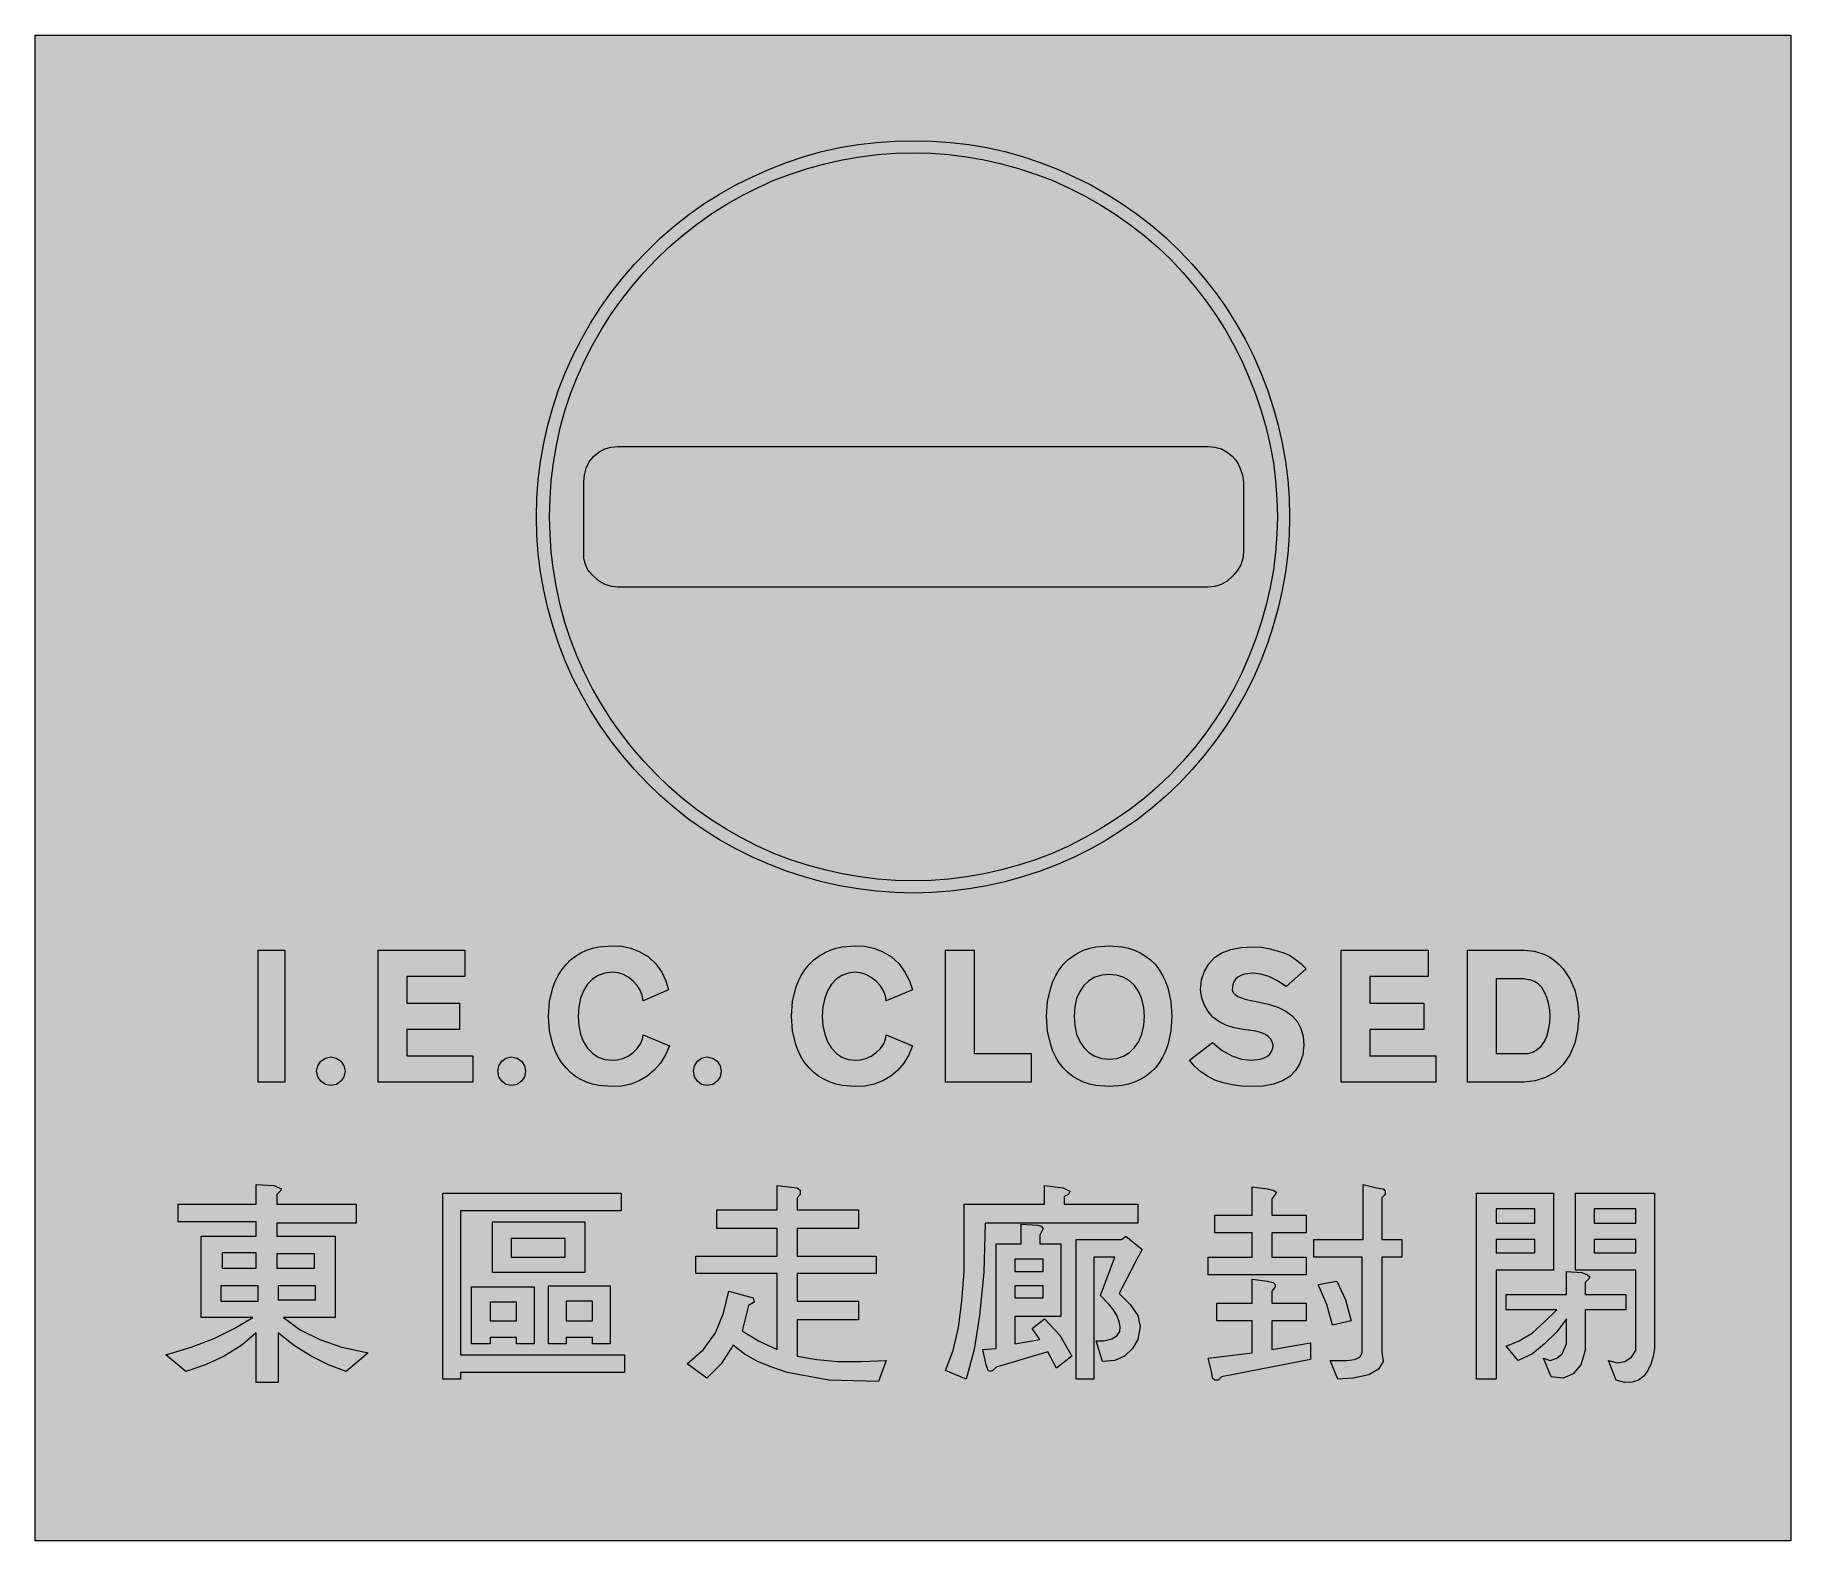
# Model space of a CAD drawing. Header units: metres. Extents: x 141 to 429, y 13 to 259.
import ezdxf

# ---------------------------------------------------------------- set-up
doc = ezdxf.new("R2010")
doc.units = ezdxf.units.M
for name, color, linetype, true_color in [('FILL_BLACK_000000', 7, 'Continuous', 0x000000), ('FILL_RED_FF0000', 7, 'Continuous', 0xff0000), ('FILL_WHITE_FFFFFF', 7, 'Continuous', 0xffffff), ('FILL_YELLOW_FFFF00', 7, 'Continuous', 0xffff00)]:
    doc.layers.add(name, color=color, linetype=linetype, true_color=true_color)

msp = doc.modelspace()

# ---------------------------------------------------------------- hatches: boundary and pattern name
at = {"layer": 'FILL_BLACK_000000', "true_color": 0x000000}
h = msp.add_hatch(color=7, dxfattribs=at)
h.dxf.hatch_style = 1
h.paths.add_polyline_path([(181.98, 109.44), (181.98, 87.84), (177.66, 87.84), (177.66, 109.44), (181.98, 109.44)])
h = msp.add_hatch(color=7, dxfattribs=at)
h.dxf.hatch_style = 1
h.paths.add_polyline_path([(201.96, 92.16), (212.76, 92.16), (212.76, 87.84), (197.28, 87.84), (197.28, 109.44), (211.5, 109.44), (211.5, 105.12), (201.96, 105.12), (201.96, 100.8), (210.6, 100.8), (210.6, 96.48), (201.96, 96.48), (201.96, 92.16)])
h = msp.add_hatch(color=7, dxfattribs=at)
h.dxf.hatch_style = 1
h.paths.add_polyline_path([(244.33, 92.3), (243.49, 90.97), (242.48, 89.81), (241.31, 88.83), (240.02, 88.06), (238.63, 87.5), (237.15, 87.18), (235.62, 87.12), (233.4, 87.29), (232.36, 87.52), (231.37, 87.84), (230.44, 88.26), (229.57, 88.79), (228.78, 89.43), (228.06, 90.18), (227.37, 91.03), (226.77, 91.96), (226.28, 92.95), (225.88, 94.01), (225.35, 96.26), (225.18, 98.64), (225.35, 101.03), (225.88, 103.28), (226.28, 104.33), (226.77, 105.32), (227.37, 106.25), (228.06, 107.1), (228.78, 107.85), (229.57, 108.49), (230.44, 109.02), (231.37, 109.44), (232.36, 109.76), (233.4, 109.99), (235.62, 110.16), (237.13, 110.13), (238.66, 109.8), (240.15, 109.2), (241.56, 108.36), (242.77, 107.19), (243.72, 105.86), (244.39, 104.44), (244.8, 102.96), (240.66, 101.16), (240.53, 102.07), (240.19, 102.92), (239.67, 103.69), (239.04, 104.4), (238.3, 105), (237.46, 105.46), (236.56, 105.74), (235.62, 105.84), (234.4, 105.71), (233.31, 105.32), (232.35, 104.7), (231.55, 103.86), (230.9, 102.82), (230.43, 101.59), (230.14, 100.19), (230.04, 98.64), (230.14, 97.09), (230.43, 95.69), (230.9, 94.46), (231.55, 93.42), (232.35, 92.58), (233.31, 91.96), (234.4, 91.57), (235.62, 91.44), (236.46, 91.51), (237.33, 91.73), (238.2, 92.12), (239.04, 92.7), (239.75, 93.4), (240.25, 94.14), (240.56, 94.88), (240.66, 95.58), (244.98, 93.78), (244.33, 92.3)])
h = msp.add_hatch(color=7, dxfattribs=at)
h.dxf.hatch_style = 1
h.paths.add_polyline_path([(284.17, 92.3), (283.37, 90.97), (282.38, 89.81), (281.23, 88.83), (279.93, 88.06), (278.51, 87.5), (276.99, 87.18), (275.4, 87.12), (273.28, 87.29), (272.26, 87.52), (271.28, 87.84), (270.34, 88.26), (269.45, 88.79), (268.62, 89.43), (267.84, 90.18), (267.15, 91.03), (266.55, 91.96), (266.06, 92.95), (265.66, 94.01), (265.13, 96.26), (264.96, 98.64), (265.13, 101.03), (265.66, 103.28), (266.06, 104.33), (266.55, 105.32), (267.15, 106.25), (267.84, 107.1), (268.62, 107.85), (269.45, 108.49), (270.34, 109.02), (271.28, 109.44), (272.26, 109.76), (273.28, 109.99), (275.4, 110.16), (276.91, 110.13), (278.44, 109.8), (279.93, 109.2), (281.34, 108.36), (282.56, 107.19), (283.52, 105.86), (284.25, 104.44), (284.76, 102.96), (280.44, 101.16), (280.34, 101.97), (280.03, 102.78), (279.53, 103.59), (278.82, 104.4), (277.98, 105), (277.11, 105.46), (276.24, 105.74), (275.4, 105.84), (274.24, 105.71), (273.19, 105.32), (272.27, 104.7), (271.48, 103.86), (270.85, 102.82), (270.39, 101.59), (270.1, 100.19), (270, 98.64), (270.1, 97.09), (270.39, 95.69), (270.85, 94.46), (271.48, 93.42), (272.27, 92.58), (273.19, 91.96), (274.24, 91.57), (275.4, 91.44), (276.24, 91.51), (277.11, 91.73), (277.98, 92.12), (278.82, 92.7), (279.52, 93.35), (280.08, 94.14), (280.33, 94.86), (280.44, 95.58), (284.76, 93.78), (284.17, 92.3)])
h = msp.add_hatch(color=7, dxfattribs=at)
h.dxf.hatch_style = 1
h.paths.add_polyline_path([(294.84, 92.52), (304.2, 92.52), (304.2, 87.84), (290.16, 87.84), (290.16, 109.44), (294.84, 109.44), (294.84, 92.52)])
h = msp.add_hatch(color=7, dxfattribs=at)
h.dxf.hatch_style = 1
h.paths.add_polyline_path([(320.12, 109.76), (321.1, 109.44), (322.04, 109.02), (322.93, 108.49), (323.76, 107.85), (324.54, 107.1), (325.17, 106.25), (325.72, 105.32), (326.19, 104.33), (326.56, 103.28), (327.07, 101.03), (327.24, 98.64), (327.07, 96.18), (326.56, 93.94), (326.19, 92.9), (325.72, 91.93), (325.17, 91.02), (324.54, 90.18), (323.76, 89.43), (322.93, 88.79), (322.04, 88.26), (321.1, 87.84), (320.12, 87.52), (319.1, 87.29), (316.98, 87.12), (314.79, 87.29), (313.77, 87.52), (312.79, 87.84), (311.88, 88.26), (311.01, 88.79), (310.19, 89.43), (309.42, 90.18), (308.79, 91.02), (308.24, 91.93), (307.77, 92.9), (307.39, 93.94), (306.89, 96.18), (306.72, 98.64), (306.89, 101.03), (307.39, 103.28), (307.77, 104.33), (308.24, 105.32), (308.79, 106.25), (309.42, 107.1), (310.19, 107.85), (311.01, 108.49), (311.88, 109.02), (312.79, 109.44), (313.77, 109.76), (314.79, 109.99), (316.98, 110.16), (319.1, 109.99), (320.12, 109.76)])
h.paths.add_polyline_path([(322.33, 101.43), (321.83, 102.64), (321.12, 103.68), (320.25, 104.49), (319.25, 105.05), (318.16, 105.38), (316.98, 105.48), (315.75, 105.36), (314.64, 105.02), (313.65, 104.45), (312.82, 103.68), (312.14, 102.7), (311.64, 101.53), (311.33, 100.17), (311.22, 98.64), (311.33, 97.1), (311.64, 95.72), (312.14, 94.52), (312.82, 93.51), (313.65, 92.7), (314.64, 92.11), (315.75, 91.74), (316.98, 91.62), (318.21, 91.74), (319.32, 92.11), (320.31, 92.7), (321.14, 93.51), (321.82, 94.52), (322.32, 95.72), (322.63, 97.1), (322.74, 98.64), (322.64, 100.09), (322.33, 101.43)], flags=16)
h = msp.add_hatch(color=7, dxfattribs=at)
h.dxf.hatch_style = 1
h.paths.add_polyline_path([(337.1, 102.92), (337.25, 102.53), (337.57, 102.18), (338.04, 101.88), (339.39, 101.36), (341.28, 100.98), (343.05, 100.63), (344.59, 100.14), (345.89, 99.49), (346.95, 98.69), (347.78, 97.73), (348.37, 96.63), (348.72, 95.37), (348.84, 93.96), (348.65, 92.32), (348.2, 90.92), (347.5, 89.74), (346.54, 88.79), (345.34, 88.05), (343.88, 87.53), (342.17, 87.22), (340.2, 87.12), (338.61, 87.19), (337.09, 87.39), (335.64, 87.73), (334.26, 88.2), (333.08, 88.81), (331.99, 89.55), (330.99, 90.43), (330.12, 91.44), (333.9, 94.32), (335.49, 93.03), (337.05, 92.14), (338.61, 91.61), (340.2, 91.44), (341.75, 91.61), (342.37, 91.81), (342.88, 92.09), (343.28, 92.45), (343.57, 92.88), (343.74, 93.39), (343.8, 93.96), (343.66, 94.47), (343.39, 94.94), (342.99, 95.34), (342.45, 95.69), (341.77, 95.98), (340.96, 96.21), (338.94, 96.48), (337.41, 96.76), (336.07, 97.19), (334.92, 97.77), (333.94, 98.51), (333.16, 99.39), (332.56, 100.43), (332.15, 101.62), (331.92, 102.96), (332.11, 104.61), (332.56, 106.03), (333.26, 107.24), (334.21, 108.23), (335.42, 108.99), (336.88, 109.54), (338.59, 109.87), (340.56, 109.98), (341.88, 109.92), (343.12, 109.73), (345.42, 109.08), (346.47, 108.61), (347.44, 108), (348.36, 107.26), (349.2, 106.38), (345.96, 103.5), (344.51, 104.45), (343.12, 105.12), (341.81, 105.53), (340.56, 105.66), (339.11, 105.5), (338.53, 105.3), (338.04, 105.03), (337.65, 104.69), (337.37, 104.29), (337.2, 103.83), (337.14, 103.32), (337.1, 102.92)])
h = msp.add_hatch(color=7, dxfattribs=at)
h.dxf.hatch_style = 1
h.paths.add_polyline_path([(359.64, 92.16), (370.44, 92.16), (370.44, 87.84), (354.96, 87.84), (354.96, 109.44), (369.18, 109.44), (369.18, 105.12), (359.64, 105.12), (359.64, 100.8), (368.46, 100.8), (368.46, 96.48), (359.64, 96.48), (359.64, 92.16)])
h = msp.add_hatch(color=7, dxfattribs=at)
h.dxf.hatch_style = 1
h.paths.add_polyline_path([(375.66, 109.44), (384.84, 109.44), (386.59, 109.27), (388.28, 108.72), (389.1, 108.3), (389.88, 107.77), (390.62, 107.13), (391.32, 106.38), (392.4, 104.77), (393.19, 102.92), (393.67, 100.86), (393.84, 98.64), (393.67, 96.31), (393.19, 94.21), (392.4, 92.34), (391.32, 90.72), (389.98, 89.51), (388.42, 88.61), (386.69, 88.04), (384.84, 87.84), (375.66, 87.84), (375.66, 109.44)])
h.paths.add_polyline_path([(384.12, 92.52), (385.2, 92.52), (385.56, 92.52), (386.34, 92.75), (387.04, 93.17), (387.69, 93.76), (388.26, 94.5), (388.63, 95.4), (388.91, 96.44), (389.1, 97.54), (389.16, 98.64), (389.1, 99.71), (388.91, 100.76), (388.63, 101.73), (388.26, 102.6), (387.79, 103.34), (387.22, 103.93), (386.59, 104.35), (385.92, 104.58), (385.69, 104.58), (385.56, 104.58), (384.93, 104.74), (384.3, 104.76), (383.94, 104.76), (380.34, 104.76), (380.34, 92.52), (383.94, 92.52), (384.05, 92.52), (384.12, 92.52)], flags=16)
h = msp.add_hatch(color=7, dxfattribs=at)
h.dxf.hatch_style = 1
h.paths.add_polyline_path([(191.69, 88.74), (191.18, 88), (190.44, 87.49), (189.54, 87.3), (188.64, 87.49), (187.9, 88), (187.39, 88.74), (187.2, 89.64), (187.39, 90.54), (187.9, 91.28), (188.64, 91.79), (189.54, 91.98), (190.44, 91.79), (191.18, 91.28), (191.69, 90.54), (191.88, 89.64), (191.69, 88.74)])
h = msp.add_hatch(color=7, dxfattribs=at)
h.dxf.hatch_style = 1
h.paths.add_polyline_path([(221.24, 88.74), (220.77, 88), (220.03, 87.49), (219.06, 87.3), (218.19, 87.49), (217.51, 88), (217.06, 88.74), (216.9, 89.64), (217.06, 90.54), (217.51, 91.28), (218.19, 91.79), (219.06, 91.98), (220.03, 91.79), (220.77, 91.28), (221.24, 90.54), (221.4, 89.64), (221.24, 88.74)])
h = msp.add_hatch(color=7, dxfattribs=at)
h.dxf.hatch_style = 1
h.paths.add_polyline_path([(253.28, 88.74), (252.81, 88), (252.07, 87.49), (251.1, 87.3), (250.23, 87.49), (249.55, 88), (249.1, 88.74), (248.94, 89.64), (249.1, 90.54), (249.55, 91.28), (250.23, 91.79), (251.1, 91.98), (252.07, 91.79), (252.81, 91.28), (253.28, 90.54), (253.44, 89.64), (253.28, 88.74)])
h = msp.add_hatch(color=7, dxfattribs=at)
h.dxf.hatch_style = 1
h.paths.add_polyline_path([(180.72, 69.48), (180.72, 67.86), (193.68, 67.86), (193.68, 64.8), (180.72, 64.8), (180.72, 62.64), (190.26, 62.64), (190.26, 49.32), (181.8, 49.32), (184.5, 47.34), (187.74, 45.72), (191.34, 44.46), (195.66, 43.56), (192.06, 40.5), (189.18, 41.58), (186.3, 43.02), (183.42, 44.82), (180.9, 46.8), (180.9, 38.7), (177.3, 38.7), (177.3, 46.8), (174.96, 44.82), (172.08, 43.02), (169.02, 41.58), (165.78, 40.5), (162.54, 43.2), (166.68, 44.46), (170.46, 45.9), (173.7, 47.52), (176.76, 49.32), (168.3, 49.32), (168.3, 62.64), (177.3, 62.64), (177.3, 64.98), (164.52, 64.98), (164.52, 67.86), (177.3, 67.86), (177.3, 71.1), (180.18, 70.92), (181.08, 70.56), (181.44, 70.38), (181.26, 70.02), (180.72, 69.48)])
h.paths.add_polyline_path([(177.3, 57.42), (177.3, 59.94), (171.72, 59.94), (171.72, 57.42), (177.3, 57.42)], flags=16)
h.paths.add_polyline_path([(180.9, 52.2), (187.02, 52.2), (187.02, 54.54), (180.9, 54.54), (180.9, 52.2)], flags=16)
h.paths.add_polyline_path([(180.72, 59.76), (180.72, 57.42), (186.84, 57.42), (186.84, 59.76), (180.72, 59.76)], flags=16)
h.paths.add_polyline_path([(177.66, 54.54), (171.54, 54.54), (171.54, 52.02), (177.66, 52.02), (177.66, 54.54)], flags=16)
h = msp.add_hatch(color=7, dxfattribs=at)
h.dxf.hatch_style = 1
h.paths.add_polyline_path([(237.06, 69.66), (237.06, 66.78), (210.78, 66.78), (210.78, 43.2), (237.6, 43.2), (237.6, 40.32), (210.78, 40.32), (210.78, 39.24), (207.9, 39.24), (207.9, 69.66), (237.06, 69.66)])
h = msp.add_hatch(color=7, dxfattribs=at)
h.dxf.hatch_style = 1
h.paths.add_polyline_path([(262.62, 66.96), (262.62, 70.92), (265.86, 70.56), (266.4, 70.2), (266.4, 69.48), (265.86, 68.94), (265.86, 66.96), (275.94, 66.96), (275.94, 63.9), (265.86, 63.9), (265.86, 59.4), (278.82, 59.4), (278.82, 56.52), (265.86, 56.52), (265.86, 52.02), (275.94, 52.02), (275.94, 48.96), (265.86, 48.96), (265.86, 43.02), (269.1, 42.48), (272.52, 42.12), (276.3, 42.12), (280.44, 42.3), (279.18, 38.88), (271.08, 39.06), (264.24, 40.32), (261.72, 41.22), (259.38, 42.12), (257.22, 43.38), (255.42, 44.82), (253.44, 41.76), (251.1, 39.42), (247.86, 41.76), (250.56, 44.1), (252.54, 46.8), (253.8, 50.04), (254.7, 53.64), (258.66, 52.56), (258.84, 51.84), (257.94, 51.3), (256.86, 47.16), (259.56, 45.54), (262.62, 44.1), (262.62, 56.52), (249.3, 56.52), (249.3, 59.4), (262.62, 59.4), (262.62, 63.9), (252.72, 63.9), (252.72, 66.96), (262.62, 66.96)])
h = msp.add_hatch(color=7, dxfattribs=at)
h.dxf.hatch_style = 1
h.paths.add_polyline_path([(306.36, 67.86), (306.36, 70.92), (309.42, 70.56), (310.5, 70.02), (310.32, 69.48), (309.6, 69.12), (309.6, 67.86), (321.66, 67.86), (321.66, 64.8), (296.64, 64.8), (296.46, 56.7), (295.74, 49.68), (294.84, 44.1), (293.58, 39.24), (290.16, 40.68), (291.42, 43.92), (292.32, 47.7), (292.86, 52.02), (293.22, 56.88), (293.22, 67.86), (306.36, 67.86)])
h = msp.add_hatch(color=7, dxfattribs=at)
h.dxf.hatch_style = 1
h.paths.add_polyline_path([(340.38, 66.06), (340.38, 70.74), (342.9, 70.38), (343.8, 70.2), (344.34, 69.84), (344.16, 69.48), (343.62, 68.76), (343.62, 66.06), (349.2, 66.06), (349.2, 63.18), (343.62, 63.18), (343.62, 59.22), (349.2, 59.22), (349.2, 56.34), (333.18, 56.34), (333.18, 59.22), (340.38, 59.22), (340.38, 63.18), (334.26, 63.18), (334.26, 66.06), (340.38, 66.06)])
h = msp.add_hatch(color=7, dxfattribs=at)
h.dxf.hatch_style = 1
h.paths.add_polyline_path([(358.56, 62.1), (358.56, 71.1), (360.72, 70.56), (361.8, 70.38), (362.16, 70.02), (362.16, 69.48), (361.62, 68.94), (361.62, 62.1), (364.86, 62.1), (364.86, 59.22), (361.62, 59.22), (361.62, 43.74), (361.8, 42.12), (361.08, 40.86), (359.46, 39.96), (356.94, 39.42), (354.42, 39.24), (353.16, 42.3), (355.86, 42.3), (357.12, 42.48), (358.02, 42.84), (358.38, 43.56), (358.38, 59.22), (350.46, 59.22), (350.46, 62.1), (358.56, 62.1)])
h = msp.add_hatch(color=7, dxfattribs=at)
h.dxf.hatch_style = 1
h.paths.add_polyline_path([(380.34, 57.06), (380.34, 39.24), (377.1, 39.24), (377.1, 69.66), (389.7, 69.66), (389.7, 57.06), (380.34, 57.06)])
h.paths.add_polyline_path([(380.34, 62.1), (380.34, 59.94), (386.64, 59.94), (386.64, 62.1), (380.34, 62.1)], flags=16)
h.paths.add_polyline_path([(386.64, 67.14), (380.34, 67.14), (380.34, 64.8), (386.64, 64.8), (386.64, 67.14)], flags=16)
h = msp.add_hatch(color=7, dxfattribs=at)
h.dxf.hatch_style = 1
h.paths.add_polyline_path([(406.03, 42.95), (405.67, 41.72), (405.16, 40.64), (404.49, 39.74), (403.65, 39.09), (402.62, 38.73), (401.4, 38.7), (399.96, 39.06), (398.7, 42.3), (400.14, 41.94), (401.4, 42.12), (402.48, 42.84), (403.2, 43.92), (403.2, 57.06), (393.3, 57.06), (393.3, 69.66), (406.26, 69.66), (406.26, 44.28), (406.03, 42.95)])
h.paths.add_polyline_path([(396.36, 62.1), (396.36, 59.94), (403.2, 59.94), (403.2, 62.1), (396.36, 62.1)], flags=16)
h.paths.add_polyline_path([(403.2, 67.14), (396.36, 67.14), (396.36, 64.8), (403.2, 64.8), (403.2, 67.14)], flags=16)
h = msp.add_hatch(color=7, dxfattribs=at)
h.dxf.hatch_style = 1
h.paths.add_polyline_path([(231.12, 56.7), (216, 56.7), (216, 64.98), (231.12, 64.98), (231.12, 56.7)])
h.paths.add_polyline_path([(227.88, 62.28), (219.06, 62.28), (219.06, 59.22), (227.88, 59.22), (227.88, 62.28)], flags=16)
h = msp.add_hatch(color=7, dxfattribs=at)
h.dxf.hatch_style = 1
h.paths.add_polyline_path([(305.28, 64.44), (305.82, 64.26), (306.18, 63.9), (305.64, 62.82), (305.64, 61.38), (309.06, 61.38), (309.06, 49.5), (301.5, 49.5), (301.5, 45), (305.64, 45.72), (304.38, 47.52), (306.36, 49.14), (308.88, 46.44), (310.86, 43.02), (308.34, 41.04), (306.9, 43.74), (298.44, 41.22), (297.9, 40.68), (297.54, 40.5), (297.18, 40.68), (296.82, 41.58), (296.28, 44.1), (298.44, 44.28), (298.44, 61.38), (302.58, 61.38), (302.58, 64.62), (305.28, 64.44)])
h.paths.add_polyline_path([(301.5, 58.86), (301.5, 56.88), (306.18, 56.88), (306.18, 58.86), (301.5, 58.86)], flags=16)
h.paths.add_polyline_path([(306.18, 54.54), (301.5, 54.54), (301.5, 52.56), (306.18, 52.56), (306.18, 54.54)], flags=16)
h = msp.add_hatch(color=7, dxfattribs=at)
h.dxf.hatch_style = 1
h.paths.add_polyline_path([(318.96, 62.1), (319.68, 62.64), (322.38, 60.48), (321.48, 58.86), (318.6, 53.28), (320.4, 51.48), (321.66, 49.68), (322.02, 47.88), (321.66, 45.72), (320.76, 44.28), (319.5, 43.02), (317.88, 42.3), (315.9, 42.12), (314.82, 45.54), (316.08, 45.54), (317.39, 45.84), (318.24, 46.34), (318.69, 47.02), (318.79, 47.82), (318.61, 48.7), (318.21, 49.64), (317.65, 50.58), (316.98, 51.48), (315.54, 52.92), (317.88, 59.22), (314.46, 59.22), (314.46, 39.24), (311.58, 39.24), (311.58, 62.1), (318.96, 62.1)])
h = msp.add_hatch(color=7, dxfattribs=at)
h.dxf.hatch_style = 1
h.paths.add_polyline_path([(340.38, 51.66), (340.38, 55.62), (342.9, 55.26), (343.8, 55.08), (344.16, 54.72), (344.16, 54.36), (343.62, 53.64), (343.62, 51.66), (349.2, 51.66), (349.2, 48.78), (343.62, 48.78), (343.62, 44.1), (349.92, 45.18), (349.92, 42.48), (335.34, 39.6), (334.8, 39.06), (334.26, 39.06), (333.9, 39.42), (333.72, 40.5), (333.18, 42.66), (340.38, 43.56), (340.38, 48.78), (334.62, 48.78), (334.62, 51.66), (340.38, 51.66)])
h = msp.add_hatch(color=7, dxfattribs=at)
h.dxf.hatch_style = 1
h.paths.add_polyline_path([(352.62, 51.48), (351.18, 54.72), (354.24, 55.26), (355.68, 52.2), (356.58, 48.78), (353.52, 48.06), (352.62, 51.48)])
h = msp.add_hatch(color=7, dxfattribs=at)
h.dxf.hatch_style = 1
h.paths.add_polyline_path([(391.86, 53.1), (391.86, 56.88), (394.38, 56.7), (395.28, 56.34), (395.64, 55.98), (395.46, 55.62), (394.92, 55.08), (394.92, 53.1), (401.58, 53.1), (401.58, 50.58), (394.92, 50.58), (394.92, 43.92), (394.2, 41.58), (392.94, 40.14), (391.32, 39.42), (389.34, 39.6), (388.08, 42.66), (389.16, 42.3), (390.24, 42.66), (391.14, 43.38), (391.86, 45), (391.86, 49.14), (390.24, 46.98), (388.26, 45), (386.28, 43.38), (383.94, 42.3), (381.96, 44.64), (384.12, 45.54), (386.28, 46.8), (388.26, 48.6), (390.24, 50.58), (381.96, 50.58), (381.96, 53.1), (391.86, 53.1)])
h = msp.add_hatch(color=7, dxfattribs=at)
h.dxf.hatch_style = 1
h.paths.add_polyline_path([(222.84, 45), (219.96, 45), (219.96, 46.08), (215.64, 46.08), (215.64, 45), (212.58, 45), (212.58, 54.36), (222.84, 54.36), (222.84, 45)])
h.paths.add_polyline_path([(219.96, 51.84), (215.64, 51.84), (215.64, 48.78), (219.96, 48.78), (219.96, 51.84)], flags=16)
h = msp.add_hatch(color=7, dxfattribs=at)
h.dxf.hatch_style = 1
h.paths.add_polyline_path([(235.26, 45), (232.38, 45), (232.38, 46.08), (228.06, 46.08), (228.06, 45), (225.18, 45), (225.18, 54.54), (235.26, 54.54), (235.26, 45)])
h.paths.add_polyline_path([(232.38, 52.02), (228.06, 52.02), (228.06, 48.78), (232.38, 48.78), (232.38, 52.02)], flags=16)
at = {"layer": 'FILL_RED_FF0000', "true_color": 0xff0000}
h = msp.add_hatch(color=7, dxfattribs=at)
h.dxf.hatch_style = 1
h.paths.add_polyline_path([(344.44, 177.46), (344.22, 174.56), (343.85, 171.67), (343.33, 168.8), (342.67, 165.94), (341.86, 163.1), (340.92, 160.28), (339.84, 157.5), (338.69, 154.83), (337.39, 152.24), (335.95, 149.71), (334.4, 147.26), (332.72, 144.89), (330.93, 142.59), (329.04, 140.37), (327.06, 138.24), (324.92, 136.21), (322.68, 134.29), (320.36, 132.49), (317.95, 130.82), (315.46, 129.25), (312.91, 127.81), (310.29, 126.49), (307.62, 125.28), (304.9, 124.26), (302.13, 123.36), (299.32, 122.59), (296.48, 121.95), (293.62, 121.44), (290.74, 121.08), (287.84, 120.86), (284.94, 120.78), (281.98, 120.86), (279.04, 121.08), (276.12, 121.44), (273.24, 121.95), (270.39, 122.59), (267.58, 123.36), (264.8, 124.26), (262.08, 125.28), (259.41, 126.49), (256.79, 127.81), (254.25, 129.25), (251.77, 130.82), (249.39, 132.49), (247.09, 134.29), (244.9, 136.21), (242.82, 138.24), (240.79, 140.37), (238.87, 142.59), (237.07, 144.89), (235.4, 147.26), (233.83, 149.71), (232.39, 152.24), (231.07, 154.83), (229.86, 157.5), (228.79, 160.28), (227.87, 163.1), (227.09, 165.94), (226.46, 168.8), (225.98, 171.67), (225.63, 174.56), (225.43, 177.46), (225.36, 180.36), (225.43, 183.32), (225.63, 186.26), (225.98, 189.18), (226.46, 192.06), (227.09, 194.91), (227.87, 197.72), (228.79, 200.5), (229.86, 203.22), (231.07, 205.89), (232.39, 208.48), (233.83, 211.01), (235.4, 213.46), (237.07, 215.83), (238.87, 218.13), (240.79, 220.35), (242.82, 222.48), (244.9, 224.51), (247.09, 226.43), (249.39, 228.23), (251.77, 229.91), (254.25, 231.47), (256.79, 232.91), (259.41, 234.23), (262.08, 235.44), (264.8, 236.46), (267.58, 237.36), (270.39, 238.13), (273.24, 238.77), (276.12, 239.28), (279.04, 239.64), (281.98, 239.86), (284.94, 239.94), (287.84, 239.86), (290.74, 239.64), (293.62, 239.28), (296.48, 238.77), (299.32, 238.13), (302.13, 237.36), (304.9, 236.46), (307.62, 235.44), (310.29, 234.23), (312.91, 232.91), (315.46, 231.47), (317.95, 229.91), (320.36, 228.23), (322.68, 226.43), (324.92, 224.51), (327.06, 222.48), (329.04, 220.35), (330.93, 218.13), (332.72, 215.83), (334.4, 213.46), (335.95, 211.01), (337.39, 208.48), (338.69, 205.89), (339.84, 203.22), (340.92, 200.5), (341.86, 197.72), (342.67, 194.91), (343.33, 192.06), (343.85, 189.18), (344.22, 186.26), (344.44, 183.32), (344.52, 180.36), (344.44, 177.46)])
at = {"layer": 'FILL_WHITE_FFFFFF', "true_color": 0xffffff}
h = msp.add_hatch(color=7, dxfattribs=at)
h.dxf.hatch_style = 1
h.paths.add_polyline_path([(346.42, 177.33), (346.2, 174.32), (345.83, 171.33), (345.31, 168.37), (344.65, 165.43), (343.84, 162.51), (342.9, 159.63), (341.82, 156.78), (340.6, 154.04), (339.23, 151.35), (337.73, 148.73), (336.1, 146.18), (334.36, 143.71), (332.51, 141.31), (330.55, 139.01), (328.5, 136.8), (326.29, 134.7), (323.99, 132.72), (321.59, 130.86), (319.12, 129.13), (316.57, 127.52), (313.95, 126.04), (311.26, 124.69), (308.52, 123.48), (305.67, 122.4), (302.79, 121.46), (299.87, 120.65), (296.93, 119.99), (293.97, 119.47), (290.98, 119.1), (287.97, 118.88), (284.94, 118.8), (281.9, 118.88), (278.88, 119.1), (275.87, 119.47), (272.88, 119.99), (269.93, 120.65), (267.02, 121.46), (264.16, 122.4), (261.36, 123.48), (258.56, 124.69), (255.83, 126.04), (253.19, 127.52), (250.63, 129.13), (248.16, 130.86), (245.79, 132.72), (243.53, 134.7), (241.38, 136.8), (239.28, 139), (237.3, 141.29), (235.43, 143.66), (233.69, 146.12), (232.06, 148.65), (230.55, 151.28), (229.15, 153.99), (227.88, 156.78), (226.8, 159.63), (225.86, 162.51), (225.05, 165.43), (224.39, 168.37), (223.87, 171.33), (223.5, 174.32), (223.28, 177.33), (223.2, 180.36), (223.28, 183.4), (223.5, 186.42), (223.87, 189.43), (224.39, 192.42), (225.05, 195.37), (225.86, 198.28), (226.8, 201.14), (227.88, 203.94), (229.15, 206.73), (230.55, 209.44), (232.06, 212.07), (233.69, 214.61), (235.43, 217.06), (237.3, 219.43), (239.28, 221.72), (241.38, 223.92), (243.53, 226.02), (245.79, 228), (248.16, 229.86), (250.63, 231.59), (253.19, 233.2), (255.83, 234.68), (258.56, 236.03), (261.36, 237.24), (264.16, 238.37), (267.02, 239.34), (269.93, 240.14), (272.88, 240.8), (275.87, 241.29), (278.88, 241.64), (281.9, 241.85), (284.94, 241.92), (287.97, 241.85), (290.98, 241.64), (293.97, 241.29), (296.93, 240.8), (299.87, 240.14), (302.79, 239.34), (305.67, 238.37), (308.52, 237.24), (311.26, 236.03), (313.95, 234.68), (316.57, 233.2), (319.12, 231.59), (321.59, 229.86), (323.99, 228), (326.29, 226.02), (328.5, 223.92), (330.55, 221.72), (332.51, 219.43), (334.36, 217.06), (336.1, 214.61), (337.73, 212.07), (339.23, 209.44), (340.6, 206.73), (341.82, 203.94), (342.9, 201.14), (343.84, 198.28), (344.65, 195.37), (345.31, 192.42), (345.83, 189.43), (346.2, 186.42), (346.42, 183.4), (346.5, 180.36), (346.42, 177.33)])
h = msp.add_hatch(color=7, dxfattribs=at)
h.dxf.hatch_style = 1
h.paths.add_polyline_path([(333.18, 191.88), (334.26, 191.77), (335.34, 191.52), (336.31, 190.96), (337.14, 190.26), (337.97, 189.27), (338.4, 188.28), (338.8, 187.2), (338.94, 186.12), (338.94, 174.6), (338.84, 173.53), (338.51, 172.49), (337.95, 171.51), (337.14, 170.64), (336.27, 169.83), (335.29, 169.27), (334.25, 168.94), (333.18, 168.84), (236.52, 168.84), (235.52, 168.94), (234.47, 169.27), (233.46, 169.83), (232.56, 170.64), (231.79, 171.47), (231.5, 171.93), (231.3, 172.44), (230.98, 173.52), (230.94, 174.6), (230.94, 186.12), (231.04, 187.22), (231.34, 188.33), (231.85, 189.36), (232.56, 190.26), (233.43, 190.97), (234.4, 191.48), (235.45, 191.78), (236.52, 191.88), (333.18, 191.88)])
at = {"layer": 'FILL_YELLOW_FFFF00', "true_color": 0xffff00}
h = msp.add_hatch(color=7, dxfattribs=at)
h.dxf.hatch_style = 1
h.paths.add_polyline_path([(428.58, 259.2), (428.58, 12.78), (141.12, 12.78), (141.12, 259.2), (428.58, 259.2)])

# ---------------------------------------------------------------- linework, layer by layer
at = {"layer": 'FILL_BLACK_000000', "lineweight": 0, "true_color": 0x000000}
for points in [[(181.98, 109.44), (181.98, 87.84), (177.66, 87.84), (177.66, 109.44)], [(201.96, 92.16), (212.76, 92.16), (212.76, 87.84), (197.28, 87.84), (197.28, 109.44), (211.5, 109.44), (211.5, 105.12), (201.96, 105.12), (201.96, 100.8), (210.6, 100.8), (210.6, 96.48), (201.96, 96.48)], [(244.33, 92.3), (243.49, 90.97), (242.48, 89.81), (241.31, 88.83), (240.02, 88.06), (238.63, 87.5), (237.15, 87.18), (235.62, 87.12), (233.4, 87.29), (232.36, 87.52), (231.37, 87.84), (230.44, 88.26), (229.57, 88.79), (228.78, 89.43), (228.06, 90.18), (227.37, 91.03), (226.77, 91.96), (226.28, 92.95), (225.88, 94.01), (225.35, 96.26), (225.18, 98.64), (225.35, 101.03), (225.88, 103.28), (226.28, 104.33), (226.77, 105.32), (227.37, 106.25), (228.06, 107.1), (228.78, 107.85), (229.57, 108.49), (230.44, 109.02), (231.37, 109.44), (232.36, 109.76), (233.4, 109.99), (235.62, 110.16), (237.13, 110.13), (238.66, 109.8), (240.15, 109.2), (241.56, 108.36), (242.77, 107.19), (243.72, 105.86), (244.39, 104.44), (244.8, 102.96), (240.66, 101.16), (240.53, 102.07), (240.19, 102.92), (239.67, 103.69), (239.04, 104.4), (238.3, 105), (237.46, 105.46), (236.56, 105.74), (235.62, 105.84), (234.4, 105.71), (233.31, 105.32), (232.35, 104.7), (231.55, 103.86), (230.9, 102.82), (230.43, 101.59), (230.14, 100.19), (230.04, 98.64), (230.14, 97.09), (230.43, 95.69), (230.9, 94.46), (231.55, 93.42), (232.35, 92.58), (233.31, 91.96), (234.4, 91.57), (235.62, 91.44), (236.46, 91.51), (237.33, 91.73), (238.2, 92.12), (239.04, 92.7), (239.75, 93.4), (240.25, 94.14), (240.56, 94.88), (240.66, 95.58), (244.98, 93.78)], [(284.17, 92.3), (283.37, 90.97), (282.38, 89.81), (281.23, 88.83), (279.93, 88.06), (278.51, 87.5), (276.99, 87.18), (275.4, 87.12), (273.28, 87.29), (272.26, 87.52), (271.28, 87.84), (270.34, 88.26), (269.45, 88.79), (268.62, 89.43), (267.84, 90.18), (267.15, 91.03), (266.55, 91.96), (266.06, 92.95), (265.66, 94.01), (265.13, 96.26), (264.96, 98.64), (265.13, 101.03), (265.66, 103.28), (266.06, 104.33), (266.55, 105.32), (267.15, 106.25), (267.84, 107.1), (268.62, 107.85), (269.45, 108.49), (270.34, 109.02), (271.28, 109.44), (272.26, 109.76), (273.28, 109.99), (275.4, 110.16), (276.91, 110.13), (278.44, 109.8), (279.93, 109.2), (281.34, 108.36), (282.56, 107.19), (283.52, 105.86), (284.25, 104.44), (284.76, 102.96), (280.44, 101.16), (280.34, 101.97), (280.03, 102.78), (279.53, 103.59), (278.82, 104.4), (277.98, 105), (277.11, 105.46), (276.24, 105.74), (275.4, 105.84), (274.24, 105.71), (273.19, 105.32), (272.27, 104.7), (271.48, 103.86), (270.85, 102.82), (270.39, 101.59), (270.1, 100.19), (270, 98.64), (270.1, 97.09), (270.39, 95.69), (270.85, 94.46), (271.48, 93.42), (272.27, 92.58), (273.19, 91.96), (274.24, 91.57), (275.4, 91.44), (276.24, 91.51), (277.11, 91.73), (277.98, 92.12), (278.82, 92.7), (279.52, 93.35), (280.08, 94.14), (280.33, 94.86), (280.44, 95.58), (284.76, 93.78)], [(294.84, 92.52), (304.2, 92.52), (304.2, 87.84), (290.16, 87.84), (290.16, 109.44), (294.84, 109.44)], [(320.12, 109.76), (321.1, 109.44), (322.04, 109.02), (322.93, 108.49), (323.76, 107.85), (324.54, 107.1), (325.17, 106.25), (325.72, 105.32), (326.19, 104.33), (326.56, 103.28), (327.07, 101.03), (327.24, 98.64), (327.07, 96.18), (326.56, 93.94), (326.19, 92.9), (325.72, 91.93), (325.17, 91.02), (324.54, 90.18), (323.76, 89.43), (322.93, 88.79), (322.04, 88.26), (321.1, 87.84), (320.12, 87.52), (319.1, 87.29), (316.98, 87.12), (314.79, 87.29), (313.77, 87.52), (312.79, 87.84), (311.88, 88.26), (311.01, 88.79), (310.19, 89.43), (309.42, 90.18), (308.79, 91.02), (308.24, 91.93), (307.77, 92.9), (307.39, 93.94), (306.89, 96.18), (306.72, 98.64), (306.89, 101.03), (307.39, 103.28), (307.77, 104.33), (308.24, 105.32), (308.79, 106.25), (309.42, 107.1), (310.19, 107.85), (311.01, 108.49), (311.88, 109.02), (312.79, 109.44), (313.77, 109.76), (314.79, 109.99), (316.98, 110.16), (319.1, 109.99)], [(337.1, 102.92), (337.25, 102.53), (337.57, 102.18), (338.04, 101.88), (339.39, 101.36), (341.28, 100.98), (343.05, 100.63), (344.59, 100.14), (345.89, 99.49), (346.95, 98.69), (347.78, 97.73), (348.37, 96.63), (348.72, 95.37), (348.84, 93.96), (348.65, 92.32), (348.2, 90.92), (347.5, 89.74), (346.54, 88.79), (345.34, 88.05), (343.88, 87.53), (342.17, 87.22), (340.2, 87.12), (338.61, 87.19), (337.09, 87.39), (335.64, 87.73), (334.26, 88.2), (333.08, 88.81), (331.99, 89.55), (330.99, 90.43), (330.12, 91.44), (333.9, 94.32), (335.49, 93.03), (337.05, 92.14), (338.61, 91.61), (340.2, 91.44), (341.75, 91.61), (342.37, 91.81), (342.88, 92.09), (343.28, 92.45), (343.57, 92.88), (343.74, 93.39), (343.8, 93.96), (343.66, 94.47), (343.39, 94.94), (342.99, 95.34), (342.45, 95.69), (341.77, 95.98), (340.96, 96.21), (338.94, 96.48), (337.41, 96.76), (336.07, 97.19), (334.92, 97.77), (333.94, 98.51), (333.16, 99.39), (332.56, 100.43), (332.15, 101.62), (331.92, 102.96), (332.11, 104.61), (332.56, 106.03), (333.26, 107.24), (334.21, 108.23), (335.42, 108.99), (336.88, 109.54), (338.59, 109.87), (340.56, 109.98), (341.88, 109.92), (343.12, 109.73), (345.42, 109.08), (346.47, 108.61), (347.44, 108), (348.36, 107.26), (349.2, 106.38), (345.96, 103.5), (344.51, 104.45), (343.12, 105.12), (341.81, 105.53), (340.56, 105.66), (339.11, 105.5), (338.53, 105.3), (338.04, 105.03), (337.65, 104.69), (337.37, 104.29), (337.2, 103.83), (337.14, 103.32)], [(359.64, 92.16), (370.44, 92.16), (370.44, 87.84), (354.96, 87.84), (354.96, 109.44), (369.18, 109.44), (369.18, 105.12), (359.64, 105.12), (359.64, 100.8), (368.46, 100.8), (368.46, 96.48), (359.64, 96.48)], [(375.66, 109.44), (384.84, 109.44), (386.59, 109.27), (388.28, 108.72), (389.1, 108.3), (389.88, 107.77), (390.62, 107.13), (391.32, 106.38), (392.4, 104.77), (393.19, 102.92), (393.67, 100.86), (393.84, 98.64), (393.67, 96.31), (393.19, 94.21), (392.4, 92.34), (391.32, 90.72), (389.98, 89.51), (388.42, 88.61), (386.69, 88.04), (384.84, 87.84), (375.66, 87.84)], [(322.33, 101.43), (321.83, 102.64), (321.12, 103.68), (320.25, 104.49), (319.25, 105.05), (318.16, 105.38), (316.98, 105.48), (315.75, 105.36), (314.64, 105.02), (313.65, 104.45), (312.82, 103.68), (312.14, 102.7), (311.64, 101.53), (311.33, 100.17), (311.22, 98.64), (311.33, 97.1), (311.64, 95.72), (312.14, 94.52), (312.82, 93.51), (313.65, 92.7), (314.64, 92.11), (315.75, 91.74), (316.98, 91.62), (318.21, 91.74), (319.32, 92.11), (320.31, 92.7), (321.14, 93.51), (321.82, 94.52), (322.32, 95.72), (322.63, 97.1), (322.74, 98.64), (322.64, 100.09)], [(384.12, 92.52), (385.2, 92.52), (385.56, 92.52), (386.34, 92.75), (387.04, 93.17), (387.69, 93.76), (388.26, 94.5), (388.63, 95.4), (388.91, 96.44), (389.1, 97.54), (389.16, 98.64), (389.1, 99.71), (388.91, 100.76), (388.63, 101.73), (388.26, 102.6), (387.79, 103.34), (387.22, 103.93), (386.59, 104.35), (385.92, 104.58), (385.69, 104.58), (385.56, 104.58), (384.93, 104.74), (384.3, 104.76), (383.94, 104.76), (380.34, 104.76), (380.34, 92.52), (383.94, 92.52), (384.05, 92.52)], [(191.69, 88.74), (191.18, 88), (190.44, 87.49), (189.54, 87.3), (188.64, 87.49), (187.9, 88), (187.39, 88.74), (187.2, 89.64), (187.39, 90.54), (187.9, 91.28), (188.64, 91.79), (189.54, 91.98), (190.44, 91.79), (191.18, 91.28), (191.69, 90.54), (191.88, 89.64)], [(221.24, 88.74), (220.77, 88), (220.03, 87.49), (219.06, 87.3), (218.19, 87.49), (217.51, 88), (217.06, 88.74), (216.9, 89.64), (217.06, 90.54), (217.51, 91.28), (218.19, 91.79), (219.06, 91.98), (220.03, 91.79), (220.77, 91.28), (221.24, 90.54), (221.4, 89.64)], [(253.28, 88.74), (252.81, 88), (252.07, 87.49), (251.1, 87.3), (250.23, 87.49), (249.55, 88), (249.1, 88.74), (248.94, 89.64), (249.1, 90.54), (249.55, 91.28), (250.23, 91.79), (251.1, 91.98), (252.07, 91.79), (252.81, 91.28), (253.28, 90.54), (253.44, 89.64)], [(180.72, 69.48), (180.72, 67.86), (193.68, 67.86), (193.68, 64.8), (180.72, 64.8), (180.72, 62.64), (190.26, 62.64), (190.26, 49.32), (181.8, 49.32), (184.5, 47.34), (187.74, 45.72), (191.34, 44.46), (195.66, 43.56), (192.06, 40.5), (189.18, 41.58), (186.3, 43.02), (183.42, 44.82), (180.9, 46.8), (180.9, 38.7), (177.3, 38.7), (177.3, 46.8), (174.96, 44.82), (172.08, 43.02), (169.02, 41.58), (165.78, 40.5), (162.54, 43.2), (166.68, 44.46), (170.46, 45.9), (173.7, 47.52), (176.76, 49.32), (168.3, 49.32), (168.3, 62.64), (177.3, 62.64), (177.3, 64.98), (164.52, 64.98), (164.52, 67.86), (177.3, 67.86), (177.3, 71.1), (180.18, 70.92), (181.08, 70.56), (181.44, 70.38), (181.26, 70.02)], [(237.06, 69.66), (237.06, 66.78), (210.78, 66.78), (210.78, 43.2), (237.6, 43.2), (237.6, 40.32), (210.78, 40.32), (210.78, 39.24), (207.9, 39.24), (207.9, 69.66)], [(262.62, 66.96), (262.62, 70.92), (265.86, 70.56), (266.4, 70.2), (266.4, 69.48), (265.86, 68.94), (265.86, 66.96), (275.94, 66.96), (275.94, 63.9), (265.86, 63.9), (265.86, 59.4), (278.82, 59.4), (278.82, 56.52), (265.86, 56.52), (265.86, 52.02), (275.94, 52.02), (275.94, 48.96), (265.86, 48.96), (265.86, 43.02), (269.1, 42.48), (272.52, 42.12), (276.3, 42.12), (280.44, 42.3), (279.18, 38.88), (271.08, 39.06), (264.24, 40.32), (261.72, 41.22), (259.38, 42.12), (257.22, 43.38), (255.42, 44.82), (253.44, 41.76), (251.1, 39.42), (247.86, 41.76), (250.56, 44.1), (252.54, 46.8), (253.8, 50.04), (254.7, 53.64), (258.66, 52.56), (258.84, 51.84), (257.94, 51.3), (256.86, 47.16), (259.56, 45.54), (262.62, 44.1), (262.62, 56.52), (249.3, 56.52), (249.3, 59.4), (262.62, 59.4), (262.62, 63.9), (252.72, 63.9), (252.72, 66.96)], [(306.36, 67.86), (306.36, 70.92), (309.42, 70.56), (310.5, 70.02), (310.32, 69.48), (309.6, 69.12), (309.6, 67.86), (321.66, 67.86), (321.66, 64.8), (296.64, 64.8), (296.46, 56.7), (295.74, 49.68), (294.84, 44.1), (293.58, 39.24), (290.16, 40.68), (291.42, 43.92), (292.32, 47.7), (292.86, 52.02), (293.22, 56.88), (293.22, 67.86)], [(340.38, 66.06), (340.38, 70.74), (342.9, 70.38), (343.8, 70.2), (344.34, 69.84), (344.16, 69.48), (343.62, 68.76), (343.62, 66.06), (349.2, 66.06), (349.2, 63.18), (343.62, 63.18), (343.62, 59.22), (349.2, 59.22), (349.2, 56.34), (333.18, 56.34), (333.18, 59.22), (340.38, 59.22), (340.38, 63.18), (334.26, 63.18), (334.26, 66.06)], [(358.56, 62.1), (358.56, 71.1), (360.72, 70.56), (361.8, 70.38), (362.16, 70.02), (362.16, 69.48), (361.62, 68.94), (361.62, 62.1), (364.86, 62.1), (364.86, 59.22), (361.62, 59.22), (361.62, 43.74), (361.8, 42.12), (361.08, 40.86), (359.46, 39.96), (356.94, 39.42), (354.42, 39.24), (353.16, 42.3), (355.86, 42.3), (357.12, 42.48), (358.02, 42.84), (358.38, 43.56), (358.38, 59.22), (350.46, 59.22), (350.46, 62.1)], [(380.34, 57.06), (380.34, 39.24), (377.1, 39.24), (377.1, 69.66), (389.7, 69.66), (389.7, 57.06)], [(406.03, 42.95), (405.67, 41.72), (405.16, 40.64), (404.49, 39.74), (403.65, 39.09), (402.62, 38.73), (401.4, 38.7), (399.96, 39.06), (398.7, 42.3), (400.14, 41.94), (401.4, 42.12), (402.48, 42.84), (403.2, 43.92), (403.2, 57.06), (393.3, 57.06), (393.3, 69.66), (406.26, 69.66), (406.26, 44.28)], [(386.64, 67.14), (380.34, 67.14), (380.34, 64.8), (386.64, 64.8)], [(403.2, 67.14), (396.36, 67.14), (396.36, 64.8), (403.2, 64.8)], [(231.12, 56.7), (216, 56.7), (216, 64.98), (231.12, 64.98)], [(305.28, 64.44), (305.82, 64.26), (306.18, 63.9), (305.64, 62.82), (305.64, 61.38), (309.06, 61.38), (309.06, 49.5), (301.5, 49.5), (301.5, 45), (305.64, 45.72), (304.38, 47.52), (306.36, 49.14), (308.88, 46.44), (310.86, 43.02), (308.34, 41.04), (306.9, 43.74), (298.44, 41.22), (297.9, 40.68), (297.54, 40.5), (297.18, 40.68), (296.82, 41.58), (296.28, 44.1), (298.44, 44.28), (298.44, 61.38), (302.58, 61.38), (302.58, 64.62)], [(227.88, 62.28), (219.06, 62.28), (219.06, 59.22), (227.88, 59.22)], [(318.96, 62.1), (319.68, 62.64), (322.38, 60.48), (321.48, 58.86), (318.6, 53.28), (320.4, 51.48), (321.66, 49.68), (322.02, 47.88), (321.66, 45.72), (320.76, 44.28), (319.5, 43.02), (317.88, 42.3), (315.9, 42.12), (314.82, 45.54), (316.08, 45.54), (317.39, 45.84), (318.24, 46.34), (318.69, 47.02), (318.79, 47.82), (318.61, 48.7), (318.21, 49.64), (317.65, 50.58), (316.98, 51.48), (315.54, 52.92), (317.88, 59.22), (314.46, 59.22), (314.46, 39.24), (311.58, 39.24), (311.58, 62.1)], [(380.34, 62.1), (380.34, 59.94), (386.64, 59.94), (386.64, 62.1)], [(396.36, 62.1), (396.36, 59.94), (403.2, 59.94), (403.2, 62.1)], [(177.3, 57.42), (177.3, 59.94), (171.72, 59.94), (171.72, 57.42)], [(180.72, 59.76), (180.72, 57.42), (186.84, 57.42), (186.84, 59.76)], [(301.5, 58.86), (301.5, 56.88), (306.18, 56.88), (306.18, 58.86)], [(340.38, 51.66), (340.38, 55.62), (342.9, 55.26), (343.8, 55.08), (344.16, 54.72), (344.16, 54.36), (343.62, 53.64), (343.62, 51.66), (349.2, 51.66), (349.2, 48.78), (343.62, 48.78), (343.62, 44.1), (349.92, 45.18), (349.92, 42.48), (335.34, 39.6), (334.8, 39.06), (334.26, 39.06), (333.9, 39.42), (333.72, 40.5), (333.18, 42.66), (340.38, 43.56), (340.38, 48.78), (334.62, 48.78), (334.62, 51.66)], [(352.62, 51.48), (351.18, 54.72), (354.24, 55.26), (355.68, 52.2), (356.58, 48.78), (353.52, 48.06)], [(391.86, 53.1), (391.86, 56.88), (394.38, 56.7), (395.28, 56.34), (395.64, 55.98), (395.46, 55.62), (394.92, 55.08), (394.92, 53.1), (401.58, 53.1), (401.58, 50.58), (394.92, 50.58), (394.92, 43.92), (394.2, 41.58), (392.94, 40.14), (391.32, 39.42), (389.34, 39.6), (388.08, 42.66), (389.16, 42.3), (390.24, 42.66), (391.14, 43.38), (391.86, 45), (391.86, 49.14), (390.24, 46.98), (388.26, 45), (386.28, 43.38), (383.94, 42.3), (381.96, 44.64), (384.12, 45.54), (386.28, 46.8), (388.26, 48.6), (390.24, 50.58), (381.96, 50.58), (381.96, 53.1)], [(177.66, 54.54), (171.54, 54.54), (171.54, 52.02), (177.66, 52.02)], [(180.9, 52.2), (187.02, 52.2), (187.02, 54.54), (180.9, 54.54)], [(222.84, 45), (219.96, 45), (219.96, 46.08), (215.64, 46.08), (215.64, 45), (212.58, 45), (212.58, 54.36), (222.84, 54.36)], [(219.96, 51.84), (215.64, 51.84), (215.64, 48.78), (219.96, 48.78)], [(235.26, 45), (232.38, 45), (232.38, 46.08), (228.06, 46.08), (228.06, 45), (225.18, 45), (225.18, 54.54), (235.26, 54.54)], [(232.38, 52.02), (228.06, 52.02), (228.06, 48.78), (232.38, 48.78)], [(306.18, 54.54), (301.5, 54.54), (301.5, 52.56), (306.18, 52.56)]]:
    msp.add_lwpolyline(points, close=True, dxfattribs=at)
at = {"layer": 'FILL_RED_FF0000', "lineweight": 0, "true_color": 0xff0000}
msp.add_lwpolyline([(344.44, 177.46), (344.22, 174.56), (343.85, 171.67), (343.33, 168.8), (342.67, 165.94), (341.86, 163.1), (340.92, 160.28), (339.84, 157.5), (338.69, 154.83), (337.39, 152.24), (335.95, 149.71), (334.4, 147.26), (332.72, 144.89), (330.93, 142.59), (329.04, 140.37), (327.06, 138.24), (324.92, 136.21), (322.68, 134.29), (320.36, 132.49), (317.95, 130.82), (315.46, 129.25), (312.91, 127.81), (310.29, 126.49), (307.62, 125.28), (304.9, 124.26), (302.13, 123.36), (299.32, 122.59), (296.48, 121.95), (293.62, 121.44), (290.74, 121.08), (287.84, 120.86), (284.94, 120.78), (281.98, 120.86), (279.04, 121.08), (276.12, 121.44), (273.24, 121.95), (270.39, 122.59), (267.58, 123.36), (264.8, 124.26), (262.08, 125.28), (259.41, 126.49), (256.79, 127.81), (254.25, 129.25), (251.77, 130.82), (249.39, 132.49), (247.09, 134.29), (244.9, 136.21), (242.82, 138.24), (240.79, 140.37), (238.87, 142.59), (237.07, 144.89), (235.4, 147.26), (233.83, 149.71), (232.39, 152.24), (231.07, 154.83), (229.86, 157.5), (228.79, 160.28), (227.87, 163.1), (227.09, 165.94), (226.46, 168.8), (225.98, 171.67), (225.63, 174.56), (225.43, 177.46), (225.36, 180.36), (225.43, 183.32), (225.63, 186.26), (225.98, 189.18), (226.46, 192.06), (227.09, 194.91), (227.87, 197.72), (228.79, 200.5), (229.86, 203.22), (231.07, 205.89), (232.39, 208.48), (233.83, 211.01), (235.4, 213.46), (237.07, 215.83), (238.87, 218.13), (240.79, 220.35), (242.82, 222.48), (244.9, 224.51), (247.09, 226.43), (249.39, 228.23), (251.77, 229.91), (254.25, 231.47), (256.79, 232.91), (259.41, 234.23), (262.08, 235.44), (264.8, 236.46), (267.58, 237.36), (270.39, 238.13), (273.24, 238.77), (276.12, 239.28), (279.04, 239.64), (281.98, 239.86), (284.94, 239.94), (287.84, 239.86), (290.74, 239.64), (293.62, 239.28), (296.48, 238.77), (299.32, 238.13), (302.13, 237.36), (304.9, 236.46), (307.62, 235.44), (310.29, 234.23), (312.91, 232.91), (315.46, 231.47), (317.95, 229.91), (320.36, 228.23), (322.68, 226.43), (324.92, 224.51), (327.06, 222.48), (329.04, 220.35), (330.93, 218.13), (332.72, 215.83), (334.4, 213.46), (335.95, 211.01), (337.39, 208.48), (338.69, 205.89), (339.84, 203.22), (340.92, 200.5), (341.86, 197.72), (342.67, 194.91), (343.33, 192.06), (343.85, 189.18), (344.22, 186.26), (344.44, 183.32), (344.52, 180.36)], close=True, dxfattribs=at)
at = {"layer": 'FILL_WHITE_FFFFFF', "lineweight": 0, "true_color": 0xffff00}
msp.add_lwpolyline([(346.42, 177.33), (346.2, 174.32), (345.83, 171.33), (345.31, 168.37), (344.65, 165.43), (343.84, 162.51), (342.9, 159.63), (341.82, 156.78), (340.6, 154.04), (339.23, 151.35), (337.73, 148.73), (336.1, 146.18), (334.36, 143.71), (332.51, 141.31), (330.55, 139.01), (328.5, 136.8), (326.29, 134.7), (323.99, 132.72), (321.59, 130.86), (319.12, 129.13), (316.57, 127.52), (313.95, 126.04), (311.26, 124.69), (308.52, 123.48), (305.67, 122.4), (302.79, 121.46), (299.87, 120.65), (296.93, 119.99), (293.97, 119.47), (290.98, 119.1), (287.97, 118.88), (284.94, 118.8), (281.9, 118.88), (278.88, 119.1), (275.87, 119.47), (272.88, 119.99), (269.93, 120.65), (267.02, 121.46), (264.16, 122.4), (261.36, 123.48), (258.56, 124.69), (255.83, 126.04), (253.19, 127.52), (250.63, 129.13), (248.16, 130.86), (245.79, 132.72), (243.53, 134.7), (241.38, 136.8), (239.28, 139), (237.3, 141.29), (235.43, 143.66), (233.69, 146.12), (232.06, 148.65), (230.55, 151.28), (229.15, 153.99), (227.88, 156.78), (226.8, 159.63), (225.86, 162.51), (225.05, 165.43), (224.39, 168.37), (223.87, 171.33), (223.5, 174.32), (223.28, 177.33), (223.2, 180.36), (223.28, 183.4), (223.5, 186.42), (223.87, 189.43), (224.39, 192.42), (225.05, 195.37), (225.86, 198.28), (226.8, 201.14), (227.88, 203.94), (229.15, 206.73), (230.55, 209.44), (232.06, 212.07), (233.69, 214.61), (235.43, 217.06), (237.3, 219.43), (239.28, 221.72), (241.38, 223.92), (243.53, 226.02), (245.79, 228), (248.16, 229.86), (250.63, 231.59), (253.19, 233.2), (255.83, 234.68), (258.56, 236.03), (261.36, 237.24), (264.16, 238.37), (267.02, 239.34), (269.93, 240.14), (272.88, 240.8), (275.87, 241.29), (278.88, 241.64), (281.9, 241.85), (284.94, 241.92), (287.97, 241.85), (290.98, 241.64), (293.97, 241.29), (296.93, 240.8), (299.87, 240.14), (302.79, 239.34), (305.67, 238.37), (308.52, 237.24), (311.26, 236.03), (313.95, 234.68), (316.57, 233.2), (319.12, 231.59), (321.59, 229.86), (323.99, 228), (326.29, 226.02), (328.5, 223.92), (330.55, 221.72), (332.51, 219.43), (334.36, 217.06), (336.1, 214.61), (337.73, 212.07), (339.23, 209.44), (340.6, 206.73), (341.82, 203.94), (342.9, 201.14), (343.84, 198.28), (344.65, 195.37), (345.31, 192.42), (345.83, 189.43), (346.2, 186.42), (346.42, 183.4), (346.5, 180.36)], close=True, dxfattribs=at)
at = {"layer": 'FILL_WHITE_FFFFFF', "lineweight": 0, "true_color": 0xffffff}
msp.add_lwpolyline([(333.18, 191.88), (334.26, 191.77), (335.34, 191.52), (336.31, 190.96), (337.14, 190.26), (337.97, 189.27), (338.4, 188.28), (338.8, 187.2), (338.94, 186.12), (338.94, 174.6), (338.84, 173.53), (338.51, 172.49), (337.95, 171.51), (337.14, 170.64), (336.27, 169.83), (335.29, 169.27), (334.25, 168.94), (333.18, 168.84), (236.52, 168.84), (235.52, 168.94), (234.47, 169.27), (233.46, 169.83), (232.56, 170.64), (231.79, 171.47), (231.5, 171.93), (231.3, 172.44), (230.98, 173.52), (230.94, 174.6), (230.94, 186.12), (231.04, 187.22), (231.34, 188.33), (231.85, 189.36), (232.56, 190.26), (233.43, 190.97), (234.4, 191.48), (235.45, 191.78), (236.52, 191.88)], close=True, dxfattribs=at)
at = {"layer": 'FILL_YELLOW_FFFF00', "lineweight": 0, "true_color": 0xffff00}
msp.add_lwpolyline([(428.58, 259.2), (428.58, 12.78), (141.12, 12.78), (141.12, 259.2)], close=True, dxfattribs=at)

doc.saveas('drawing.dxf')
